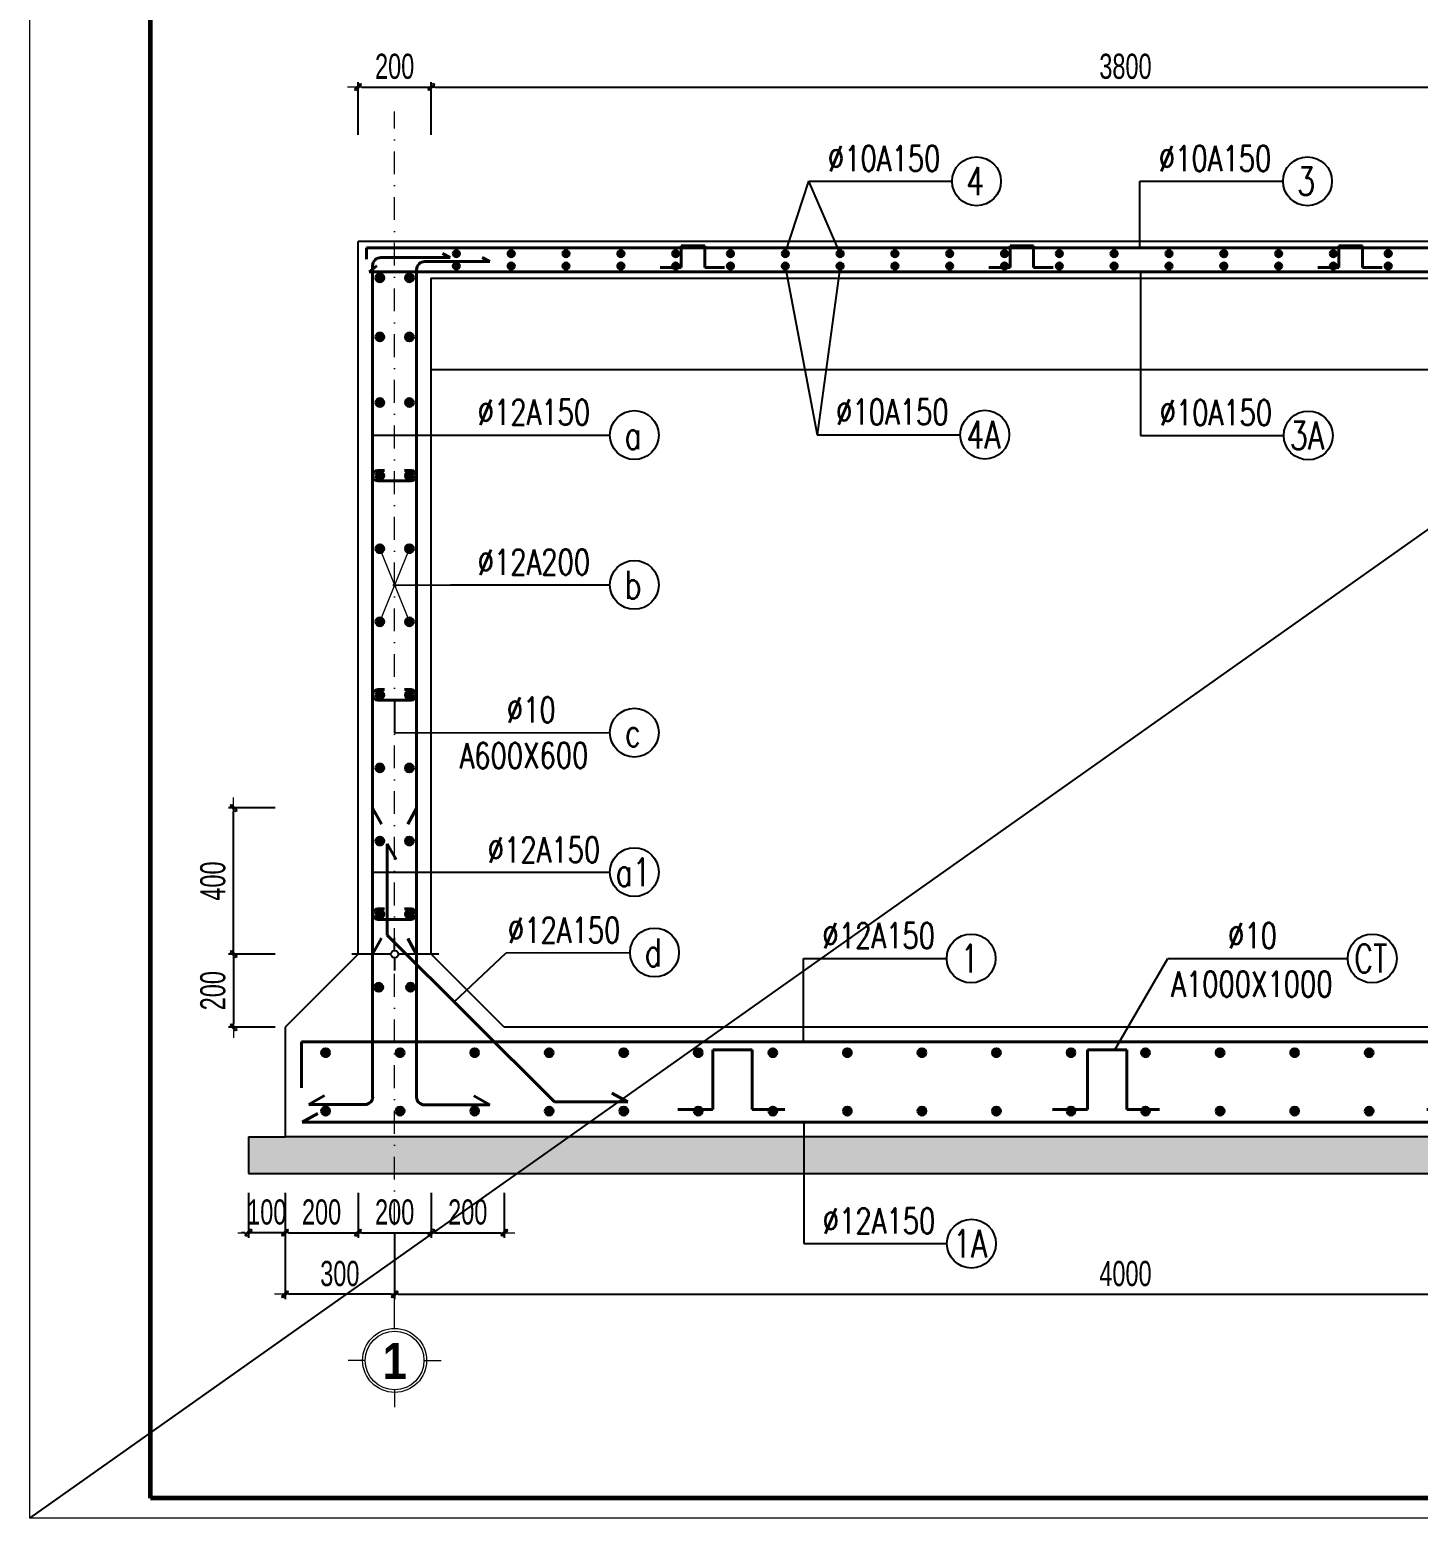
# Model space of a CAD drawing. Extents: x -192823 to 24985, y 78808 to 102574.
# Drawn here: x -65313 to -57713, y 86235 to 94381 of the extents above; entities that cross this region are included whole.
import ezdxf
from ezdxf.enums import TextEntityAlignment as Align

# ---------------------------------------------------------------- set-up
doc = ezdxf.new("R2010")
doc.units = 0
doc.header["$LTSCALE"] = 5
doc.header["$MEASUREMENT"] = 0
doc.header["$PDMODE"] = 3
doc.header["$PDSIZE"] = -5
doc.linetypes.add('DASHDOT', pattern=[1, 0.5, -0.25, 0, -0.25])
doc.layers.get('0').update_dxf_attribs({"linetype": 'CONTINUOUS', "lineweight": 25})
doc.layers.get('DEFPOINTS').update_dxf_attribs({"linetype": 'CONTINUOUS', "lineweight": 9})
for name, color, linetype, lineweight in [('06', 6, 'CONTINUOUS', 40), ('EG Hatch', 252, 'CONTINUOUS', 9), ('EG Net dam3', 1, 'CONTINUOUS', 60), ('ISO', 153, 'CONTINUOUS', 15), ('Khungten_LCDI', 7, 'CONTINUOUS', 25), ('KICHTHUOC', 167, 'CONTINUOUS', 15), ('LC Dim', 8, 'CONTINUOUS', 18), ('LC ISO', 153, 'CONTINUOUS', 13), ('LC Net dam2', 6, 'CONTINUOUS', 40), ('LC Net thay', 7, 'CONTINUOUS', 25), ('LC Net truc', 79, 'DASHDOT', 13), ('LC Text1', 3, 'CONTINUOUS', 20), ('LC Text2', 7, 'CONTINUOUS', 25), ('Thep', 6, 'CONTINUOUS', 50)]:
    doc.layers.add(name, color=color, linetype=linetype, lineweight=lineweight)
doc.layers.add('BORDER', color=3, linetype='CONTINUOUS')
doc.layers.add('KCS_Plotter', color=11, linetype='CONTINUOUS', plot=False)
doc.styles.add('HOATBIF', font='hoatbif.shx', dxfattribs={"width": 0.7})
doc.styles.add('Khungten', font='', dxfattribs={"width": 0.9, "height": 5000})
doc.styles.add('LC 1', font='')
doc.styles.add('LC 3', font='vnsimli.shx', dxfattribs={"width": 0.75})
doc.styles.add('Title', font='', dxfattribs={"width": 0.8})
doc.styles.get('Khungten').set_extended_font_data('.VnAvantH')
doc.styles.get('LC 1').set_extended_font_data('.VnAvantH', bold=True)
doc.styles.get('Title').set_extended_font_data('.VnBlackH')
doc.dimstyles.new('1-100(1-50)', dxfattribs={"dimscale": 59, "dimtxt": 2.5, "dimasz": 0.35, "dimexe": 0.5, "dimexo": 0, "dimgap": 0.8, "dimtad": 1, "dimdec": 0, "dimzin": 0, "dimdsep": 46, "dimtxsty": 'HOATBIF', "dimblk1": 'DOT', "dimblk2": 'DOT', "dimsah": 1, "dimcen": -1, "dimdle": 1, "dimclrd": 256, "dimclre": 256, "dimclrt": 4, "dimadec": 3, "dimazin": 2, "dimtfac": 0.333333, "dimtdec": 0, "dimtix": 1, "dimtmove": 2, "dimatfit": 3, "dimldrblk": 'DOT', "dimfxl": 1, "dimtvp": 0.833333, "dimtolj": 1, "dimtzin": 0, "dimarcsym": 0})

# ---------------------------------------------------------------- blocks, each defined once
blk = doc.blocks.new('ha tang Nui Beo')
at = {"layer": 'DEFPOINTS', "lineweight": 0}
blk.add_lwpolyline([(-1200, -14850), (-1200, 14850), (40800, 14850), (40800, -14850)], close=True, dxfattribs=at)
at = {"layer": 'Khungten_LCDI', "color": 5, "lineweight": 60}
blk.add_lwpolyline([(0, -14650), (0, 14650), (40600, 14650), (40600, -14650)], close=True, dxfattribs=at)
at = {"color": 7, "style": 'Khungten', "width": 0.8}
for tag, p in [('REVISION', (39499, -10746)), ('NGAYHT', (39546, -11609))]:
    blk.add_attdef(tag, text='', height=200, dxfattribs=at).set_placement(p, align=Align.CENTER)
at = {"layer": 'LC Text1', "style": 'Title', "width": 1.485915}
for tag, p, p2 in [('TENBANVE1', (36913, -8886), (40339, -8886)), ('TENBANVE2', (36913, -9562), (40339, -9562))]:
    blk.add_attdef(tag, text='', height=250, dxfattribs=at).set_placement(p, p2, align=Align.FIT)
at = {"layer": 'LC Text1', "style": 'Title', "width": 0.7}
blk.add_attdef('SOBANVE', text='', height=250, dxfattribs=at).set_placement((39562, -13896), align=Align.CENTER)
blk = doc.blocks.new('thep1')
at = {"layer": '06'}
for p, q in [((-38369, -70304), (-38249, -70304)), ((-38351, -70262), (-38267, -70346)), ((-38351, -70346), (-38267, -70262)), ((-38309, -70244), (-38309, -70364))]:
    blk.add_line(p, q, dxfattribs=at)
blk.add_circle((-38309, -70304), 60, dxfattribs=at)
blk = doc.blocks.new('DOT')
at = {"layer": 'KICHTHUOC'}
blk.add_line((-3, 0), (3, 0), dxfattribs=at)
at = {"layer": 'KICHTHUOC', "color": 4}
blk.add_line((-1, -1), (1, 1), dxfattribs=at)
blk.add_lwpolyline([(0.5, 1), (-1, -0.5), (-0.5, -1), (1, 0.5)], close=True, dxfattribs=at)
blk = doc.blocks.new('*D516')
at = {"layer": 'DEFPOINTS', "color": 0, "transparency": 16777216}
for p in [(-63915.6, 88016.5), (-63515.6, 88016.5), (-63515.6, 87797.3)]:
    blk.add_point(p, dxfattribs=at)
at = {"layer": 'LC Dim', "lineweight": -2, "transparency": 16777216}
for p, q in [((-63915.6, 88016.5), (-63915.6, 87769.8)), ((-63515.6, 88016.5), (-63515.6, 87769.8)), ((-63896.4, 87797.3), (-63534.9, 87797.3))]:
    blk.add_line(p, q, dxfattribs=at)
at = {"layer": 'LC Dim', "lineweight": -2, "transparency": 16777216, "xscale": 19.25, "yscale": 19.25, "zscale": 19.25, "rotation": 180}
blk.add_blockref('DOT', (-63915.6, 87797.3), dxfattribs=at)
at = {"layer": 'LC Dim', "lineweight": -2, "transparency": 16777216, "xscale": 19.25, "yscale": 19.25, "zscale": 19.25}
blk.add_blockref('DOT', (-63515.6, 87797.3), dxfattribs=at)
at = {"layer": 'LC Dim', "color": 4, "transparency": 16777216, "insert": (-63715.6, 87910.1), "char_height": 137.5, "attachment_point": 5, "style": 'HOATBIF'}
blk.add_mtext('\\A1;200', dxfattribs=at)
blk = doc.blocks.new('*D517')
at = {"layer": 'DEFPOINTS', "color": 0, "transparency": 16777216}
for p in [(-63515.6, 88016.5), (-63115.6, 88016.5), (-63115.6, 87797.3)]:
    blk.add_point(p, dxfattribs=at)
at = {"layer": 'LC Dim', "lineweight": -2, "transparency": 16777216}
for p, q in [((-63515.6, 88016.5), (-63515.6, 87769.8)), ((-63115.6, 88016.5), (-63115.6, 87769.8)), ((-63496.4, 87797.3), (-63134.9, 87797.3))]:
    blk.add_line(p, q, dxfattribs=at)
at = {"layer": 'LC Dim', "lineweight": -2, "transparency": 16777216, "xscale": 19.25, "yscale": 19.25, "zscale": 19.25, "rotation": 180}
blk.add_blockref('DOT', (-63515.6, 87797.3), dxfattribs=at)
at = {"layer": 'LC Dim', "lineweight": -2, "transparency": 16777216, "xscale": 19.25, "yscale": 19.25, "zscale": 19.25}
blk.add_blockref('DOT', (-63115.6, 87797.3), dxfattribs=at)
at = {"layer": 'LC Dim', "color": 4, "transparency": 16777216, "insert": (-63315.6, 87910.1), "char_height": 137.5, "attachment_point": 5, "style": 'HOATBIF'}
blk.add_mtext('\\A1;200', dxfattribs=at)
blk = doc.blocks.new('*D518')
at = {"layer": 'DEFPOINTS', "color": 0, "transparency": 16777216}
for p in [(-63115.6, 88016.5), (-62715.6, 88016.5), (-62715.6, 87797.3)]:
    blk.add_point(p, dxfattribs=at)
at = {"layer": 'LC Dim', "lineweight": -2, "transparency": 16777216}
for p, q in [((-63115.6, 88016.5), (-63115.6, 87769.8)), ((-62715.6, 88016.5), (-62715.6, 87769.8)), ((-63096.4, 87797.3), (-62734.9, 87797.3))]:
    blk.add_line(p, q, dxfattribs=at)
at = {"layer": 'LC Dim', "lineweight": -2, "transparency": 16777216, "xscale": 19.25, "yscale": 19.25, "zscale": 19.25, "rotation": 180}
blk.add_blockref('DOT', (-63115.6, 87797.3), dxfattribs=at)
at = {"layer": 'LC Dim', "lineweight": -2, "transparency": 16777216, "xscale": 19.25, "yscale": 19.25, "zscale": 19.25}
blk.add_blockref('DOT', (-62715.6, 87797.3), dxfattribs=at)
at = {"layer": 'LC Dim', "color": 4, "transparency": 16777216, "insert": (-62915.6, 87910.1), "char_height": 137.5, "attachment_point": 5, "style": 'HOATBIF'}
blk.add_mtext('\\A1;200', dxfattribs=at)
blk = doc.blocks.new('*D519')
at = {"layer": 'DEFPOINTS', "color": 0, "transparency": 16777216}
for p in [(-64115.6, 88016.5), (-63915.6, 88016.5), (-64115.6, 87797.3)]:
    blk.add_point(p, dxfattribs=at)
at = {"layer": 'LC Dim', "lineweight": -2, "transparency": 16777216}
for p, q in [((-64115.6, 88016.5), (-64115.6, 87769.8)), ((-63915.6, 88016.5), (-63915.6, 87769.8)), ((-64134.9, 87797.3), (-64154.1, 87797.3)), ((-63915.6, 87797.3), (-64115.6, 87797.3)), ((-63896.4, 87797.3), (-63877.1, 87797.3))]:
    blk.add_line(p, q, dxfattribs=at)
at = {"layer": 'LC Dim', "lineweight": -2, "transparency": 16777216, "xscale": 19.25, "yscale": 19.25, "zscale": 19.25}
blk.add_blockref('DOT', (-64115.6, 87797.3), dxfattribs=at)
at = {"layer": 'LC Dim', "lineweight": -2, "transparency": 16777216, "xscale": 19.25, "yscale": 19.25, "zscale": 19.25, "rotation": 180}
blk.add_blockref('DOT', (-63915.6, 87797.3), dxfattribs=at)
at = {"layer": 'LC Dim', "color": 4, "transparency": 16777216, "insert": (-64015.6, 87910.1), "char_height": 137.5, "attachment_point": 5, "style": 'HOATBIF'}
blk.add_mtext('\\A1;100', dxfattribs=at)
blk = doc.blocks.new('*D520')
at = {"layer": 'DEFPOINTS', "color": 0, "transparency": 16777216}
for p in [(-64197.5, 90122.2), (-63969.8, 90122.2), (-63969.8, 89322.2)]:
    blk.add_point(p, dxfattribs=at)
at = {"layer": 'LC Dim', "lineweight": -2, "transparency": 16777216}
for p, q in [((-63969.8, 90122.2), (-64225, 90122.2)), ((-64197.5, 89341.4), (-64197.5, 90102.9)), ((-63969.8, 89322.2), (-64225, 89322.2))]:
    blk.add_line(p, q, dxfattribs=at)
at = {"layer": 'LC Dim', "lineweight": -2, "transparency": 16777216, "xscale": 19.25, "yscale": 19.25, "zscale": 19.25}
for p, rotation in [((-64197.5, 90122.2), 90), ((-64197.5, 89322.2), 270)]:
    blk.add_blockref('DOT', p, dxfattribs=dict(at, rotation=rotation))
at = {"layer": 'LC Dim', "color": 4, "transparency": 16777216, "insert": (-64310.2, 89722.2), "char_height": 137.5, "attachment_point": 5, "rotation": 90, "style": 'HOATBIF'}
blk.add_mtext('\\A1;400', dxfattribs=at)
blk = doc.blocks.new('*D521')
at = {"layer": 'DEFPOINTS', "color": 0, "transparency": 16777216}
for p in [(-63969.8, 89322.2), (-64197.5, 88922.2), (-63969.8, 88922.2)]:
    blk.add_point(p, dxfattribs=at)
at = {"layer": 'LC Dim', "lineweight": -2, "transparency": 16777216}
for p, q in [((-63969.8, 89322.2), (-64225, 89322.2)), ((-64197.5, 89302.9), (-64197.5, 88941.4)), ((-63969.8, 88922.2), (-64225, 88922.2))]:
    blk.add_line(p, q, dxfattribs=at)
at = {"layer": 'LC Dim', "lineweight": -2, "transparency": 16777216, "xscale": 19.25, "yscale": 19.25, "zscale": 19.25}
for p, rotation in [((-64197.5, 89322.2), 90), ((-64197.5, 88922.2), 270)]:
    blk.add_blockref('DOT', p, dxfattribs=dict(at, rotation=rotation))
at = {"layer": 'LC Dim', "color": 4, "transparency": 16777216, "insert": (-64310.2, 89122.2), "char_height": 137.5, "attachment_point": 5, "rotation": 90, "style": 'HOATBIF'}
blk.add_mtext('\\A1;200', dxfattribs=at)
blk = doc.blocks.new('*D526')
at = {"layer": 'DEFPOINTS', "color": 0, "transparency": 16777216}
for p in [(-63315.6, 87797.3), (-55315.6, 87797.3), (-55315.6, 87460.6)]:
    blk.add_point(p, dxfattribs=at)
at = {"layer": 'LC Dim', "lineweight": -2, "transparency": 16777216}
for p, q in [((-63315.6, 87797.3), (-63315.6, 87433.1)), ((-55315.6, 87797.3), (-55315.6, 87433.1)), ((-63296.4, 87460.6), (-55334.9, 87460.6))]:
    blk.add_line(p, q, dxfattribs=at)
at = {"layer": 'LC Dim', "lineweight": -2, "transparency": 16777216, "xscale": 19.25, "yscale": 19.25, "zscale": 19.25, "rotation": 180}
blk.add_blockref('DOT', (-63315.6, 87460.6), dxfattribs=at)
at = {"layer": 'LC Dim', "lineweight": -2, "transparency": 16777216, "xscale": 19.25, "yscale": 19.25, "zscale": 19.25}
blk.add_blockref('DOT', (-55315.6, 87460.6), dxfattribs=at)
at = {"layer": 'LC Dim', "color": 4, "transparency": 16777216, "insert": (-59315.6, 87573.3), "char_height": 137.5, "attachment_point": 5, "style": 'HOATBIF'}
blk.add_mtext('\\A1;4000', dxfattribs=at)
blk = doc.blocks.new('TTRUC')
at = {"layer": 'ISO'}
for p, q in [((0, 6.95), (0, 10.71)), ((-6.37, 0), (-10.13, 0)), ((6.37, 0), (10.13, 0)), ((0, -6.37), (0, -10.13))]:
    blk.add_line(p, q, dxfattribs=at)
blk.add_circle((0, 0), 6.37, dxfattribs=at)
at = {"layer": 'KICHTHUOC'}
blk.add_circle((0, 0), 6.95, dxfattribs=at)
blk = doc.blocks.new('*D527')
at = {"layer": 'DEFPOINTS', "color": 0, "transparency": 16777216}
for p in [(-63915.6, 88016.5), (-63315.6, 87797.3), (-63915.6, 87460.6)]:
    blk.add_point(p, dxfattribs=at)
at = {"layer": 'LC Dim', "lineweight": -2, "transparency": 16777216}
for p, q in [((-63915.6, 88016.5), (-63915.6, 87433.1)), ((-63315.6, 87797.3), (-63315.6, 87433.1)), ((-63334.9, 87460.6), (-63896.4, 87460.6))]:
    blk.add_line(p, q, dxfattribs=at)
at = {"layer": 'LC Dim', "lineweight": -2, "transparency": 16777216, "xscale": 19.25, "yscale": 19.25, "zscale": 19.25, "rotation": 180}
blk.add_blockref('DOT', (-63915.6, 87460.6), dxfattribs=at)
at = {"layer": 'LC Dim', "lineweight": -2, "transparency": 16777216, "xscale": 19.25, "yscale": 19.25, "zscale": 19.25}
blk.add_blockref('DOT', (-63315.6, 87460.6), dxfattribs=at)
at = {"layer": 'LC Dim', "color": 4, "transparency": 16777216, "insert": (-63615.6, 87573.3), "char_height": 137.5, "attachment_point": 5, "style": 'HOATBIF'}
blk.add_mtext('\\A1;300', dxfattribs=at)
blk = doc.blocks.new('*U540')
at = {"layer": 'LC Net dam2', "ltscale": 2}
for p, q in [((-100.8, -163.2), (-100.8, 163.2)), ((-100.8, 163.2), (114.5, 163.2)), ((114.5, 163.2), (114.5, -163.2)), ((-293.3, -163.2), (-100.8, -163.2)), ((114.5, -163.2), (293.3, -163.2))]:
    blk.add_line(p, q, dxfattribs=at)
blk = doc.blocks.new('*U541')
at = {"layer": 'EG Net dam3', "color": 0, "linetype": 'ByBlock', "lineweight": -2}
for p in [(0, 0), (2050, 0), (4100, 0)]:
    blk.add_blockref('*U540', p, dxfattribs=at)
at = {"layer": 'EG Net dam3', "color": 0, "linetype": 'ByBlock', "lineweight": -2, "transparency": 16777216}
for p in [(6150, 0), (8200, 0), (10250, 0), (12300, 0)]:
    blk.add_blockref('*U540', p, dxfattribs=at)
blk = doc.blocks.new('*U542')
at = {"layer": 'LC Net dam2', "ltscale": 2}
for p, q in [((-60.5, -59.2), (-60.5, 59.2)), ((-60.5, 59.2), (68.7, 59.2)), ((68.7, 59.2), (68.7, -59.2)), ((-176, -59.2), (-60.5, -59.2)), ((68.7, -59.2), (176, -59.2))]:
    blk.add_line(p, q, dxfattribs=at)
blk = doc.blocks.new('*U543')
at = {"layer": 'LC Net thay', "color": 0, "linetype": 'ByBlock', "lineweight": -2}
for p in [(0, 0), (1800, 0), (3600, 0)]:
    blk.add_blockref('*U542', p, dxfattribs=at)
at = {"layer": 'LC Net thay', "color": 0, "linetype": 'ByBlock', "lineweight": -2, "transparency": 16777216}
for p in [(5400, 0), (7200, 0), (9000, 0), (10800, 0), (12600, 0)]:
    blk.add_blockref('*U542', p, dxfattribs=at)
blk = doc.blocks.new('*D544')
at = {"layer": 'DEFPOINTS', "color": 0, "transparency": 16777216}
for p in [(-63115.6, 94067.8), (-63515.6, 93806.3), (-63115.6, 93806.3)]:
    blk.add_point(p, dxfattribs=at)
at = {"layer": 'LC Dim', "lineweight": -2, "transparency": 16777216}
for p, q in [((-63515.6, 93806.3), (-63515.6, 94095.3)), ((-63115.6, 93806.3), (-63115.6, 94095.3)), ((-63496.4, 94067.8), (-63134.9, 94067.8))]:
    blk.add_line(p, q, dxfattribs=at)
at = {"layer": 'LC Dim', "lineweight": -2, "transparency": 16777216, "xscale": 19.25, "yscale": 19.25, "zscale": 19.25, "rotation": 180}
blk.add_blockref('DOT', (-63515.6, 94067.8), dxfattribs=at)
at = {"layer": 'LC Dim', "lineweight": -2, "transparency": 16777216, "xscale": 19.25, "yscale": 19.25, "zscale": 19.25}
blk.add_blockref('DOT', (-63115.6, 94067.8), dxfattribs=at)
at = {"layer": 'LC Dim', "color": 4, "transparency": 16777216, "insert": (-63315.6, 94180.6), "char_height": 137.5, "attachment_point": 5, "style": 'HOATBIF'}
blk.add_mtext('\\A1;200', dxfattribs=at)
blk = doc.blocks.new('*D545')
at = {"layer": 'DEFPOINTS', "color": 0, "transparency": 16777216}
for p in [(-55515.6, 94067.8), (-63115.6, 93806.3), (-55515.6, 93806.3)]:
    blk.add_point(p, dxfattribs=at)
at = {"layer": 'LC Dim', "lineweight": -2, "transparency": 16777216}
for p, q in [((-63115.6, 93806.3), (-63115.6, 94095.3)), ((-55515.6, 93806.3), (-55515.6, 94095.3)), ((-63096.4, 94067.8), (-55534.9, 94067.8))]:
    blk.add_line(p, q, dxfattribs=at)
at = {"layer": 'LC Dim', "lineweight": -2, "transparency": 16777216, "xscale": 19.25, "yscale": 19.25, "zscale": 19.25, "rotation": 180}
blk.add_blockref('DOT', (-63115.6, 94067.8), dxfattribs=at)
at = {"layer": 'LC Dim', "lineweight": -2, "transparency": 16777216, "xscale": 19.25, "yscale": 19.25, "zscale": 19.25}
blk.add_blockref('DOT', (-55515.6, 94067.8), dxfattribs=at)
at = {"layer": 'LC Dim', "color": 4, "transparency": 16777216, "insert": (-59315.6, 94180.6), "char_height": 137.5, "attachment_point": 5, "style": 'HOATBIF'}
blk.add_mtext('\\A1;3800', dxfattribs=at)

msp = doc.modelspace()

# ---------------------------------------------------------------- hatches: boundary and pattern name
at = {"layer": 'EG Hatch'}
h = msp.add_hatch(dxfattribs=at)
h.set_pattern_fill('AR-CONC', color=256, scale=30, style=0)
h.set_pattern_definition([(50, (55361.52, -90476.88), (215.17805, -18.82564), [22.5, -247.5]), (355, (55361.52, -90476.88), (-41.6254, 225.65764), [18, -198]), (100.4514, (55379.46, -90478.45), (173.55281, 206.83186), [19.12206, -210.34263]), (46.1842, (55361.52, -90416.88), (320.1723, -49.6557), [33.75, -371.25]), (96.6356, (55388.2, -90421.02), (280.3988, 292.23536), [28.6831, -315.5139]), (351.1842, (55361.52, -90416.88), (280.3986, 292.2356), [27, -297]), (21, (55391.52, -90431.88), (179.07212, -120.78567), [22.5, -247.5]), (326, (55391.52, -90431.88), (72.9946, 217.54501), [18, -198]), (71.4514, (55406.45, -90441.95), (252.06679, 96.75915), [19.12206, -210.34263]), (37.5, (55361.524, -90476.88), (3.647957, 99.868156), [0, -195.6, 0, -201, 0, -198.75]), (7.5, (55361.52, -90476.88), (78.92086, 118.323514), [0, -114.6, 0, -191.1, 0, -75.75]), (327.5, (55294.62, -90476.88), (160.14673, -6.766462), [0, -75, 0, -234, 0, -310.5]), (317.5, (55264.62, -90476.88), (174.95585, 30.031495), [0, -97.5, 0, -155.4, 0, -220.5])])
h.paths.add_polyline_path([(-46515.6, 88122.2), (-46515.6, 88322.2), (-46715.6, 88322.2), (-63915.6, 88322.2), (-64115.6, 88322.2), (-64115.6, 88122.2)])

# ---------------------------------------------------------------- linework, layer by layer
at = {"layer": 'BORDER', "color": 2}
for points in [[(-63315.6, 89342.2), (-63315.6, 89412.2)], [(-63315.6, 89342.2), (-63315.6, 89408.2)], [(-63335.6, 89322.2), (-63550.1, 89322.2)], [(-63315.6, 89302.2), (-63315.6, 89232.2)], [(-63073.1, 89322.2), (-63295.6, 89322.2)]]:
    msp.add_lwpolyline(points, dxfattribs=at)
msp.add_circle((-63315.6, 89322.2), 20, dxfattribs=at)
at = {"layer": 'KCS_Plotter'}
msp.add_line((-65312.7, 86234.9), (-42215.1, 102568.2), dxfattribs=at)
at = {"layer": 'LC ISO'}
for p, q in [((-63396.7, 91541.1), (-63234.5, 91141.1)), ((-63396.7, 91141.1), (-63234.5, 91541.1))]:
    msp.add_line(p, q, dxfattribs=at)
at = {"layer": 'LC Net dam2', "ltscale": 2}
for p, q in [((-63469.2, 93187.2), (-47162.1, 93187.2)), ((-63469.2, 93187.2), (-63469.2, 93125.8)), ((-63391, 93134.8), (-63010.9, 93134.8)), ((-63010.9, 93134.8), (-63052.9, 93157.7)), ((-62795.2, 93112.9), (-62837.2, 93135.7)), ((-63455.9, 93057.2), (-63413.4, 93088.5)), ((-47175.3, 93057.2), (-63455.9, 93057.2)), ((-63436, 88541.5), (-63436, 93089.8)), ((-63195.2, 93067.9), (-63195.2, 88534.6, 0)), ((-63150.2, 93112.9), (-62795.2, 93112.9)), ((-63436, 90122.2, 0), (-63387.4, 90035.1, 0)), ((-63436, 90120.3, 0), (-63387.4, 90033.2, 0)), ((-63195.2, 90120.3, 0), (-63243.8, 90033.2, 0)), ((-63356.3, 89426.4), (-63356.3, 89926.4)), ((-63356.3, 89926.4), (-63307.7, 89839.3)), ((-63436, 89322.2), (-63387.4, 89409.3)), ((-62440, 88513.5), (-63356.3, 89426.4)), ((-63195.2, 89320.3, 0), (-63243.8, 89407.3, 0)), ((-63826.3, 88842.5), (-46815.5, 88842.5)), ((-63826.3, 88842.5), (-63826.3, 88590.5)), ((-62040, 88513.5), (-62127, 88562.1)), ((-63786, 88499.4), (-63699, 88548)), ((-63478.1, 88499.4), (-63786, 88499.4)), ((-63153.1, 88497.4, 0), (-62795.1, 88497.4, 0)), ((-62795.1, 88497.4, 0), (-62882.2, 88546, 0)), ((-62440, 88513.5), (-62040, 88513.5)), ((-63822.3, 88401.8), (-63735.3, 88450.4)), ((-46819.5, 88401.8), (-63822.3, 88401.8))]:
    msp.add_line(p, q, dxfattribs=at)
for points in [[(-63371.6, 91969.9), (-63407.6, 91969.9, 1), (-63407.6, 91912.3), (-63224.8, 91912.3, 1), (-63224.8, 91969.9), (-63260.8, 91969.9)], [(-63371.6, 90769.9), (-63407.6, 90769.9, 1), (-63407.6, 90712.3), (-63224.8, 90712.3, 1), (-63224.8, 90769.9), (-63260.8, 90769.9)], [(-63371.6, 89569.9), (-63407.6, 89569.9, 1), (-63407.6, 89512.3), (-63224.8, 89512.3, 1), (-63224.8, 89569.9), (-63260.8, 89569.9)]]:
    msp.add_lwpolyline(points, format="xyb", dxfattribs=at)
for centre, radius, start, end in [((-63391, 93089.8), 45, 90, 180), ((-63150.2, 93067.9, 0), 45, 90, 179.99983), ((-63478.1, 88541.5), 42.2, 270, 0), ((-63153.1, 88539.6, 0), 42.2, 179.99983, 270)]:
    msp.add_arc(centre, radius, start, end, dxfattribs=at)
at = {"layer": 'LC Net thay'}
for p, q in [((-51065.6, 93222.2), (-63515.6, 93222.2)), ((-63515.6, 89322.2), (-63515.6, 93222.2)), ((-63115.6, 92522.2), (-55515.6, 92522.2)), ((-63515.6, 89322.2), (-63915.6, 88922.2)), ((-62715.6, 88922.2), (-63115.6, 89322.2)), ((-63915.6, 88922.2), (-63915.6, 88322.2)), ((-47915.6, 88922.2), (-62715.6, 88922.2)), ((-64115.6, 88322.2), (-64115.6, 88122.2)), ((-64115.6, 88322.2), (-63915.6, 88322.2)), ((-46715.6, 88322.2), (-63915.6, 88322.2)), ((-64115.6, 88122.2), (-46515.6, 88122.2))]:
    msp.add_line(p, q, dxfattribs=at)
at = {"layer": 'LC Net thay', "elevation": 0}
msp.add_lwpolyline([(-63115.6, 89322.2), (-63115.6, 93022.2), (-55515.6, 93022.2), (-55515.6, 90922.2)], dxfattribs=at)
at = {"layer": 'LC Net truc', "ltscale": 50}
msp.add_line((-63315.6, 87338.3), (-63315.6, 93934.2), dxfattribs=at)
at = {"layer": 'LC Text2', "ltscale": 100}
for centre in [(-60130.7, 93552.1), (-58319.4, 93552.1), (-62003.6, 92163, 0), (-60085.8, 92165.1), (-58315.1, 92161), (-62003.6, 91343.2, 0), (-62003.6, 90534.4, 0), (-62003.6, 89771), (-61893.2, 89331.2), (-60160.3, 89298.5), (-57964.9, 89298.6), (-60158.8, 87737.7)]:
    msp.add_circle(centre, 133.8, dxfattribs=at)

# ---------------------------------------------------------------- block references
at = {"layer": 'EG Net dam3'}
msp.add_blockref('*U541', (-61472.5, 88635.5), dxfattribs=at)
at = {"layer": 'LC ISO', "xscale": 25.19610490049305, "yscale": 25.19610490049305, "zscale": 25.19610490049305}
msp.add_blockref('TTRUC', (-63315.6, 87098.6), dxfattribs=at)
at = {"layer": 'LC Net thay', "xscale": 0.5499438690155207, "yscale": 0.5499438690155207, "zscale": 0.5499438690155207}
msp.add_blockref('ha tang Nui Beo', (-64652.8, 94401.5), dxfattribs=at)
at = {"layer": 'LC Net thay'}
msp.add_blockref('*U543', (-61686.8, 93139.2), dxfattribs=at)
at = {"layer": 'Thep'}
for p, xscale, yscale, zscale, rotation in [((-83225.1, 82123.3), -0.2879999999888242, 0.2880000000447036, 0.288, 90), ((-82925.1, 82123.3), -0.2879999999888242, 0.2880000000447036, 0.288, 90), ((-82625.1, 82123.3), -0.2879999999888242, 0.2880000000447036, 0.288, 90), ((-82325.1, 82123.3), -0.2879999999888242, 0.2880000000447036, 0.288, 90), ((-82025.1, 82123.3), -0.2879999999888242, 0.2880000000447036, 0.288, 90), ((-81725.1, 82123.3), -0.2879999999888242, 0.2880000000447036, 0.288, 90), ((-81425.1, 82123.3), -0.2879999999888242, 0.2880000000447036, 0.288, 90), ((-81125.1, 82123.3), -0.2879999999888242, 0.2880000000447036, 0.288, 90), ((-80825.1, 82123.3), -0.2879999999888242, 0.2880000000447036, 0.288, 90), ((-80525.1, 82123.3), -0.2879999999888242, 0.2880000000447036, 0.288, 90), ((-80225.1, 82123.3), -0.2879999999888242, 0.2880000000447036, 0.288, 90), ((-79925.1, 82123.3), -0.2879999999888242, 0.2880000000447036, 0.288, 90), ((-79625.1, 82123.3), -0.2879999999888242, 0.2880000000447036, 0.288, 90), ((-79325.1, 82123.3), -0.2879999999888242, 0.2880000000447036, 0.288, 90), ((-79025.1, 82123.3), -0.2879999999888242, 0.2880000000447036, 0.288, 90), ((-78725.1, 82123.3), -0.2879999999888242, 0.2880000000447036, 0.288, 90), ((-78425.1, 82123.3), -0.2879999999888242, 0.2880000000447036, 0.288, 90), ((-78125.1, 82123.3), -0.2879999999888242, 0.2880000000447036, 0.288, 90), ((-38087.3, 106814.9), -0.3599999999860302, 0.3599999999860302, 0.3599999999860302, 270), ((-88544, 106814.9), 0.3599999999860302, 0.3599999999860302, 0.3599999999860302, 90.00000000000001), ((-83225.1, 104121), 0.2879999999888242, 0.2879999999888242, 0.2879999999888242, 90.00000000000001), ((-82925.1, 104121), 0.2879999999888242, 0.2879999999888242, 0.2879999999888242, 90.00000000000001), ((-82625.1, 104121), 0.2879999999888242, 0.2879999999888242, 0.2879999999888242, 90.00000000000001), ((-82325.1, 104121), 0.2879999999888242, 0.2879999999888242, 0.2879999999888242, 90.00000000000001), ((-82025.1, 104121), 0.2879999999888242, 0.2879999999888242, 0.2879999999888242, 90.00000000000001), ((-81725.1, 104121), 0.2879999999888242, 0.2879999999888242, 0.2879999999888242, 90.00000000000001), ((-81425.1, 104121), 0.2879999999888242, 0.2879999999888242, 0.2879999999888242, 90.00000000000001), ((-81125.1, 104121), 0.2879999999888242, 0.2879999999888242, 0.2879999999888242, 90.00000000000001), ((-80825.1, 104121), 0.2879999999888242, 0.2879999999888242, 0.2879999999888242, 90.00000000000001), ((-80525.1, 104121), 0.2879999999888242, 0.2879999999888242, 0.2879999999888242, 90.00000000000001), ((-80225.1, 104121), 0.2879999999888242, 0.2879999999888242, 0.2879999999888242, 90.00000000000001), ((-79925.1, 104121), 0.2879999999888242, 0.2879999999888242, 0.2879999999888242, 90.00000000000001), ((-79625.1, 104121), 0.2879999999888242, 0.2879999999888242, 0.2879999999888242, 90.00000000000001), ((-79325.1, 104121), 0.2879999999888242, 0.2879999999888242, 0.2879999999888242, 90.00000000000001), ((-79025.1, 104121), 0.2879999999888242, 0.2879999999888242, 0.2879999999888242, 90.00000000000001), ((-78725.1, 104121), 0.2879999999888242, 0.2879999999888242, 0.2879999999888242, 90.00000000000001), ((-78425.1, 104121), 0.2879999999888242, 0.2879999999888242, 0.2879999999888242, 90.00000000000001), ((-78125.1, 104121), 0.2879999999888242, 0.2879999999888242, 0.2879999999888242, 90.00000000000001), ((-38087.3, 106491.4), -0.3599999999860302, 0.3599999999860302, 0.3599999999860302, 270), ((-88544, 106491.4), 0.3599999999860302, 0.3599999999860302, 0.3599999999860302, 90.00000000000001), ((-38087.3, 106132.4), -0.3599999999860302, 0.3599999999860302, 0.3599999999860302, 270), ((-88544, 106132.4), 0.3599999999860302, 0.3599999999860302, 0.3599999999860302, 90.00000000000001), ((-38087.3, 105732.4), -0.3599999999860302, 0.3599999999860302, 0.3599999999860302, 270), ((-88544, 105732.4), 0.3599999999860302, 0.3599999999860302, 0.3599999999860302, 90.00000000000001), ((-38087.3, 105332.4), -0.3599999999860302, 0.3599999999860302, 0.3599999999860302, 270), ((-88544, 105332.4), 0.3599999999860302, 0.3599999999860302, 0.3599999999860302, 90.00000000000001), ((-38087.3, 104932.4), -0.3599999999860302, 0.3599999999860302, 0.3599999999860302, 270), ((-88544, 104932.4), 0.3599999999860302, 0.3599999999860302, 0.3599999999860302, 90.00000000000001), ((-38087.3, 104532.4), -0.3599999999860302, 0.3599999999860302, 0.3599999999860302, 270), ((-88544, 104532.4), 0.3599999999860302, 0.3599999999860302, 0.3599999999860302, 90.00000000000001), ((-38087.3, 104132.4), -0.3599999999860302, 0.3599999999860302, 0.3599999999860302, 270), ((-88544, 104132.4), 0.3599999999860302, 0.3599999999860302, 0.3599999999860302, 90.00000000000001), ((-38087.3, 103732.4), -0.3599999999860302, 0.3599999999860302, 0.3599999999860302, 270), ((-88544, 103732.4), 0.3599999999860302, 0.3599999999860302, 0.3599999999860302, 90.00000000000001), ((-38087.3, 103332.4), -0.3599999999860302, 0.3599999999860302, 0.3599999999860302, 270), ((-88544, 103332.4), 0.3599999999860302, 0.3599999999860302, 0.3599999999860302, 90.00000000000001), ((-38093.2, 102932.1), -0.3599999999860302, 0.3599999999860302, 0.3599999999860302, 270), ((-88538.1, 102932.1), 0.3599999999860302, 0.3599999999860302, 0.3599999999860302, 90.00000000000001), ((-49902.5, 63153.8), -0.3599999999860302, 0.3599999999860302, 0.3599999999860302, 180), ((-49494.5, 63153.8), -0.3599999999860302, 0.3599999999860302, 0.3599999999860302, 180), ((-49086.5, 63153.8), -0.3599999999860302, 0.3599999999860302, 0.3599999999860302, 180), ((-48678.5, 63153.8), -0.3599999999860302, 0.3599999999860302, 0.3599999999860302, 180), ((-48270.5, 63153.8), -0.3599999999860302, 0.3599999999860302, 0.3599999999860302, 180), ((-47862.5, 63153.8), -0.3599999999860302, 0.3599999999860302, 0.3599999999860302, 180), ((-47454.5, 63153.8), -0.3599999999860302, 0.3599999999860302, 0.3599999999860302, 180), ((-47046.5, 63153.8), -0.3599999999860302, 0.3599999999860302, 0.3599999999860302, 180), ((-46638.5, 63153.8), -0.3599999999860302, 0.3599999999860302, 0.3599999999860302, 180), ((-46230.5, 63153.8), -0.3599999999860302, 0.3599999999860302, 0.3599999999860302, 180), ((-45822.5, 63153.8), -0.3599999999860302, 0.3599999999860302, 0.3599999999860302, 180), ((-45414.5, 63153.8), -0.3599999999860302, 0.3599999999860302, 0.3599999999860302, 180), ((-45006.5, 63153.8), -0.3599999999860302, 0.3599999999860302, 0.3599999999860302, 180), ((-44598.5, 63153.8), -0.3599999999860302, 0.3599999999860302, 0.3599999999860302, 180), ((-44190.5, 63153.8), -0.3599999999860302, 0.3599999999860302, 0.3599999999860302, 180)]:
    msp.add_blockref('thep1', p, dxfattribs=dict(at, xscale=xscale, yscale=yscale, zscale=zscale, rotation=rotation))
at = {"layer": 'Thep', "xscale": 0.3599999999860302, "yscale": 0.3599999999860302, "zscale": 0.3599999999860302}
for p in [(-49902.5, 114092.1), (-49494.5, 114092.1), (-49086.5, 114092.1), (-48678.5, 114092.1), (-48270.5, 114092.1), (-47862.5, 114092.1), (-47454.5, 114092.1), (-47046.5, 114092.1), (-46638.5, 114092.1), (-46230.5, 114092.1), (-45822.5, 114092.1), (-45414.5, 114092.1), (-45006.5, 114092.1), (-44598.5, 114092.1), (-44190.5, 114092.1)]:
    msp.add_blockref('thep1', p, dxfattribs=at)

# ---------------------------------------------------------------- texts
at = {"layer": 'LC Text1', "ltscale": 0.2, "style": 'LC 1', "width": 0.9}
msp.add_text('1', height=197.3, dxfattribs=at).set_placement((-63315.6, 86938.1), align=Align.BOTTOM_CENTER)
at = {"layer": 'LC Text2', "linetype": 'ByBlock', "style": 'LC 3', "width": 0.75}
for s, p in [('%%C10A150', (-60944.5, 93607.5)), ('%%C10A150', (-59133.2, 93607.5)), ('%%C12A150', (-62861.5, 92218.4, 0)), ('%%C10A150', (-60899.6, 92220.6)), ('%%C10A150', (-59128.9, 92216.5)), ('%%C12A200', (-62861.5, 91398.7, 0)), ('%%C10', (-62701.8, 90589.8, 0)), ('%%C12A150', (-62806.4, 89824)), ('%%C12A150', (-62696, 89384.1)), ('%%C12A150', (-60974.1, 89354)), ('%%C10', (-58753.8, 89354)), ('A1000X1000', (-59065.6, 89089.1)), ('%%C12A150', (-60972.6, 87793.1))]:
    msp.add_text(s, height=138.89, dxfattribs=at).set_placement(p)
at = {"layer": 'LC Text2', "ltscale": 100, "style": 'LC 3', "width": 0.75}
for s, height, p in [('4', 152.8, (-60138.3, 93552.1)), ('3', 152.8, (-58326.9, 93552.1)), ('4A', 152.78, (-60093.3, 92165.1)), ('3A', 152.78, (-58322.7, 92161)), ('a', 152.8, (-62011.1, 92163, 0)), ('b', 152.8, (-62011.1, 91343.2, 0)), ('c', 152.8, (-62011.1, 90534.4, 0)), ('a1', 152.78, (-62011.1, 89771)), ('d', 152.8, (-61900.7, 89331.2)), ('1', 152.8, (-60167.8, 89298.5)), ('CT', 152.78, (-57972.4, 89298.6)), ('1A', 152.78, (-60166.3, 87737.7))]:
    msp.add_text(s, height=height, dxfattribs=at).set_placement(p, align=Align.MIDDLE_CENTER)
at = {"layer": 'LC Text2', "linetype": 'ByBlock', "style": 'LC 3', "width": 0.75}
msp.add_text('A600X600', height=138.89, rotation=0.18972, dxfattribs=at).set_placement((-62960.2, 90338.5, 0))

# ---------------------------------------------------------------- dimensions: what is measured, and where the dimension line sits
at = {"layer": 'LC Dim'}
for base, p1, p2, picture, middle in [((-63115.6, 94067.8), (-63515.6, 93806.3), (-63115.6, 93806.3), '*D544', (-63315.6, 94180.6)), ((-55515.6, 94067.8), (-63115.6, 93806.3), (-55515.6, 93806.3), '*D545', (-59315.6, 94180.6)), ((-64115.6, 87797.3), (-63915.6, 88016.5), (-64115.6, 88016.5), '*D519', (-64015.6, 87910.1)), ((-63515.6, 87797.3), (-63915.6, 88016.5), (-63515.6, 88016.5), '*D516', (-63715.6, 87910.1)), ((-63915.6, 87460.6), (-63315.6, 87797.3), (-63915.6, 88016.5), '*D527', (-63615.6, 87573.3)), ((-63115.6, 87797.3), (-63515.6, 88016.5), (-63115.6, 88016.5), '*D517', (-63315.6, 87910.1)), ((-62715.6, 87797.3), (-63115.6, 88016.5), (-62715.6, 88016.5), '*D518', (-62915.6, 87910.1)), ((-55315.6, 87460.6), (-63315.6, 87797.3), (-55315.6, 87797.3), '*D526', (-59315.6, 87573.3))]:
    dim = msp.add_linear_dim(base=base, p1=p1, p2=p2, dimstyle='1-100(1-50)', override={"dimscale": 55, "dimlfac": 0.5}, dxfattribs=at)
    dim.commit()
    dim.dimension.update_dxf_attribs({"geometry": picture, "text_midpoint": middle})
for base, p2, picture, middle in [((-64197.5, 90122.2), (-63969.8, 90122.2), '*D520', (-64310.2, 89722.2)), ((-64197.5, 88922.2), (-63969.8, 88922.2), '*D521', (-64310.2, 89122.2))]:
    dim = msp.add_linear_dim(base=base, p1=(-63969.8, 89322.2), p2=p2, angle=90, dimstyle='1-100(1-50)', override={"dimscale": 55, "dimlfac": 0.5}, dxfattribs=at)
    dim.commit()
    dim.dimension.update_dxf_attribs({"geometry": picture, "text_midpoint": middle})

# ---------------------------------------------------------------- leaders
at = {"layer": 'LC ISO'}
for points in [[(-61177.5, 93156.3), (-61048.3, 93552.1), (-60264.5, 93552.1)], [(-60877.5, 93156.3), (-61048.3, 93552.1), (-60264.5, 93552.1)], [(-59236.9, 93187.2), (-59236.9, 93552.1), (-58453.1, 93552.1)], [(-61177.5, 93088), (-61003.3, 92165.1), (-60219.5, 92165.1)], [(-60877.5, 93088), (-61003.3, 92165.1), (-60219.5, 92165.1)], [(-59232.7, 93057.2), (-59232.7, 92161), (-58448.9, 92161)], [(-63436, 92163, 0), (-63009.5, 92163, 0), (-62137.3, 92163, 0)], [(-63195.2, 92163, 0), (-62137.3, 92163, 0)], [(-63319.7, 91341.1, 0), (-63009.5, 91343.2, 0), (-62137.3, 91343.2, 0)], [(-63315.6, 90712.1, 0), (-63315.6, 90532.7, 0), (-62137.3, 90534.4, 0)], [(-63436, 89770.1), (-62133.8, 89770), (-62137.3, 89771)], [(-63195.2, 89770.1), (-62133.8, 89770)], [(-62989.3, 89060.7), (-62706.1, 89330.1), (-62026.9, 89331.2)], [(-61077.8, 88842.5), (-61077.8, 89298.5), (-60294, 89298.5)], [(-59373.4, 88798.7), (-59084.5, 89298.6), (-58098.6, 89298.6)], [(-61076.3, 88404.2), (-61076.3, 87737.7), (-60292.5, 87737.7)]]:
    msp.add_leader(points, dimstyle='1-100(1-50)', override={"dimasz": 0.25, "dimtad": 0}, dxfattribs=at)

doc.saveas('drawing.dxf')
